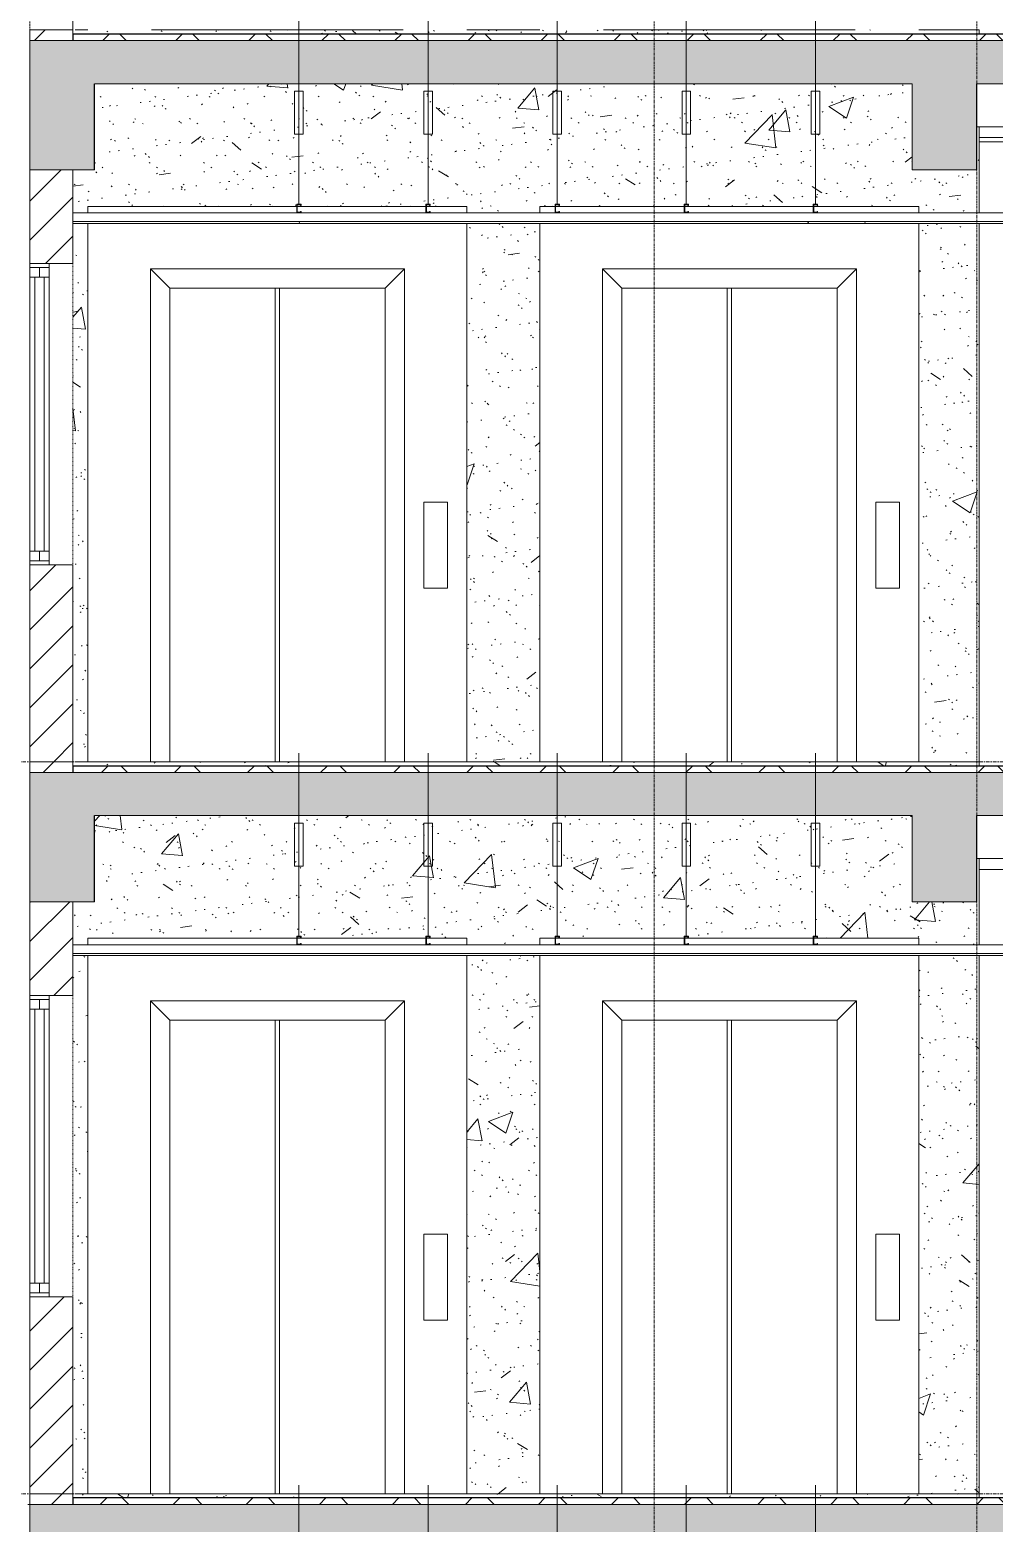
# Model space of a CAD drawing. Header units: millimetres. Extents: x 26124 to 258712, y -8723 to 35400.
# Drawn here: x 112052 to 116533, y 19063 to 26000 of the extents above; entities that cross this region are included whole.
import ezdxf

# ---------------------------------------------------------------- set-up
doc = ezdxf.new("R2010")
doc.units = ezdxf.units.MM
for name, pattern in [('1 NÉT CALL OUT', [6, 3, -3]), ('Centre', [31.75, 6.35, -4.7625, 15.875, -4.7625]), ('Grid Line', [22.225, 12.7, -3.175, 3.175, -3.175])]:
    doc.linetypes.add(name, pattern=pattern)
for name, color, linetype, lineweight in [('0-1', 7, 'Continuous', 5), ('A-CLNG', 13, 'Continuous', 9), ('A-CLNG-3', 13, 'Continuous', 18), ('A-CLNG-PATT-3', 13, 'Continuous', 9), ('A-DETL-GENF', 92, 'Continuous', 9), ('A-DETL-GENF-1', 7, 'Continuous', 9), ('A-DETL-MEDM', 33, 'Continuous', 18), ('A-DOOR', 31, 'Continuous', 9), ('A-FLOR-3', 192, 'Continuous', 25), ('A-FLOR-LEVL-2', 51, 'Centre', 9), ('A-FLOR-PATT-3', 8, 'Continuous', 9), ('A-GLAZ', 151, 'Continuous', 9), ('A-GLAZ-1', 7, '1 NÉT CALL OUT', 9), ('A-GLAZ-2', 55, '1 NÉT CALL OUT', 9), ('A-WALL', 113, 'Continuous', 9), ('A-WALL-1', 113, 'Continuous', 18), ('A-WALL-PATT-4', 111, 'Continuous', 9), ('I-WALL', 2, 'Continuous', 9), ('S-BEAM-2', 10, 'Continuous', 25), ('S-BEAM-3', 7, 'Continuous', 9), ('S-GRID-1', 1, 'Grid Line', 9)]:
    doc.layers.add(name, color=color, linetype=linetype, lineweight=lineweight)
pattern_1 = [(45, (80880.3, 14125), (-90.50967, 90.50967), [])]
pattern_2 = [(50, (80880.3, 14125), (1165.978, -102.01), [121.92, -1341.12]), (355, (80880.3, 14125), (-225.554, 1222.763), [97.536, -1072.896]), (100.451, (80977.5, 14116.5), (940.433, 1120.746), [103.616, -1139.776]), (46.184, (80880.3, 14450.1), (1734.906, -269.074), [182.88, -2011.68]), (96.636, (81024.9, 14427.7), (1519.38, 1583.54), [155.42, -1709.665]), (351.184, (80880.3, 14450.1), (1519.39, 1583.52), [146.3, -1609.34]), (21, (81042.9, 14368.8), (970.332, -654.498), [121.92, -1341.12]), (326, (81042.9, 14368.8), (395.533, 1178.804), [97.536, -1072.896]), (71.451, (81123.7, 14314.3), (1365.87, 524.296), [103.616, -1139.776]), (37.5, (80880.3, 14125), (19.767, 541.1527), [53.645, -1006.246, 53.645, -1035.507, -1076.96]), (37.5, (80880.3, 14125), (19.767, 541.1527), [-2149.043, 53.645, -1023.315]), (7.5, (80880.3, 14125), (427.646, 641.156), [53.645, -567.334, 53.645, -981.862, -410.464]), (7.5, (80880.3, 14125), (427.646, 641.156), [-1656.486, 53.645, -356.82]), (327.5, (80517.8, 14125), (867.782, -36.665), [53.645, -352.755, 53.645, -1214.323, -1682.496]), (327.5, (80517.8, 14125), (867.782, -36.665), [-1674.368, 53.645, -1628.85]), (317.5, (80355.2, 14125), (948.028, 162.731), [53.645, -474.675, 53.645, -788.416, -1194.816]), (317.5, (80355.2, 14125), (948.028, 162.731), [-1370.38, 53.645, -1141.17])]
pattern_3 = [(37.5, (80880.3, 14125), (-5.1206, 156.61216), [5.364, -118.181, 5.364, -132.812, -132.08]), (37.5, (80880.3, 14125), (-5.1206, 156.61216), [-261.722, 5.364, -126.716]), (7.5, (80880.3, 14125), (143.847, 229.3842), [5.364, -61.285, 5.364, -105.989, -42.672]), (7.5, (80880.3, 14125), (143.847, 229.3842), [-178.003, 5.364, -37.308]), (327.5, (80780.33, 14125), (253.1176, 0.4601), [5.364, -35.276, 5.364, -140.94, -191.008]), (327.5, (80780.33, 14125), (253.1176, 0.4601), [-186.944, 5.364, -185.644]), (317.5, (80780.33, 14125), (244.3381, 71.3376), [5.364, -14.956, 5.364, -90.546, -109.728]), (317.5, (80780.33, 14125), (244.3381, 71.3376), [-116.23, 5.364, -104.364])]
pattern_4 = [(45, (80880.3, 14125), (-169.7056, 169.7056), []), (135, (80880.3, 14125), (-169.7056, -169.7056), [])]
pattern_5 = [(0, (80880.3, 14125), (1300.48, 325.12), [53.645, -921.715, 53.645, -6123.635]), (0, (80880.3, 14125), (1300.48, 325.12), [-1029.005, -921.715, 53.645, -1897.075, -3251.2]), (0, (80880.3, 14125), (1300.48, 325.12), [-3901.44, 53.645, -921.715, 53.645, -2222.195]), (0, (80880.3, 14125), (1300.48, 325.12), [-4930.445, -596.595, 53.645, -1571.955]), (120, (81367.98, 14287.56), (-931.8022, 963.6887), [53.645, -921.715, -6177.28]), (120, (81367.98, 14287.56), (-931.8022, 963.6887), [-975.36, 53.645, -921.715, -5201.92]), (120, (81367.98, 14287.56), (-931.8022, 963.6887), [-1950.72, 53.645, -1897.075, -3251.2]), (120, (81367.98, 14287.56), (-931.8022, 963.6887), [-3901.44, 53.645, -921.715, -2275.84]), (120, (81367.98, 14287.56), (-931.8022, 963.6887), [-4876.8, 53.645, -596.595, -1625.6]), (120, (81367.98, 14287.56), (-931.8022, 963.6887), [-5527.04, 53.645, -1571.955]), (240, (81530.54, 14937.8), (-368.6778, -1288.8087), [53.645, -921.715, -6177.28]), (240, (81530.54, 14937.8), (-368.6778, -1288.8087), [-975.36, 53.645, -921.715, -5201.92]), (240, (81530.54, 14937.8), (-368.6778, -1288.8087), [-1950.72, 53.645, -1897.075, -3251.2]), (240, (81530.54, 14937.8), (-368.6778, -1288.8087), [-3901.44, 53.645, -921.715, -2275.84]), (240, (81530.54, 14937.8), (-368.6778, -1288.8087), [-4876.8, 53.645, -596.595, -1625.6]), (240, (81530.54, 14937.8), (-368.6778, -1288.8087), [-5527.04, 53.645, -1571.955])]

# ---------------------------------------------------------------- blocks, each defined once
blk = doc.blocks.new('NCV_TKTC_KET CAU_rvt-1-TKCS_MẶT CẮT 3')
at = {"layer": 'S-BEAM-2'}
for p, q in [((112352.6, 25350), (112352.6, 25750)), ((116452.6, 25350), (116452.6, 25750)), ((112352.6, 21950), (112352.6, 22350)), ((116452.6, 21950), (116452.6, 22350))]:
    blk.add_line(p, q, dxfattribs=at)
at = {"layer": 'S-BEAM-3'}
for p, q in [((116452.6, 25550), (118252.6, 25550)), ((116462.6, 25500), (118252.6, 25500)), ((116462.6, 25480), (118492.5, 25480)), ((116452.6, 22150), (118252.6, 22150)), ((116462.6, 22100), (118252.6, 22100))]:
    blk.add_line(p, q, dxfattribs=at)
blk = doc.blocks.new('1_FAMILY RVT - W01-WxH 1400x3200xmm-489780-TKCS_MẶT CẮT 3')
at = {"layer": 'A-GLAZ'}
for p, q in [((112052.635618, 11314.4), (112252.635618, 11314.4)), ((112052.635618, 11314.4), (112052.635618, 11250.9)), ((112141.535618, 11314.4), (112141.535618, 11250.9)), ((112141.535618, 11295.35), (112052.635618, 11295.35)), ((112052.635618, 11250.9), (112052.635618, 9977.9)), ((112141.535618, 11250.9), (112052.635618, 11250.9)), ((112074.860618, 11250.9), (112074.860618, 9977.9)), ((112097.085618, 11250.9), (112097.085618, 11295.35)), ((112119.310618, 11250.9), (112119.310618, 9977.9)), ((112141.535618, 9977.9), (112141.535618, 11250.9)), ((112141.535618, 9977.9), (112052.635618, 9977.9)), ((112052.635618, 9914.4), (112052.635618, 9977.9)), ((112052.635618, 9933.45), (112141.535618, 9933.45)), ((112097.085618, 9977.9), (112097.085618, 9933.45)), ((112141.535618, 9914.4), (112141.535618, 9977.9)), ((112252.635618, 9914.4), (112052.635618, 9914.4))]:
    blk.add_line(p, q, dxfattribs=at)
at = {"layer": 'A-GLAZ-2'}
for p, q in [((112052.635618, 9914.4), (112052.635618, 11314.4)), ((112252.635618, 11314.4), (112252.635618, 9914.4))]:
    blk.add_line(p, q, dxfattribs=at)
blk = doc.blocks.new('Thang may HIEN - Dài x Rộng - 2000x2000-V2-TKCS_MẶT CẮT 3')
at = {"layer": 'A-DOOR'}
for p, q in [((112322.6, 11580), (112322.6, 11550)), ((113292.5, 11580), (112322.6, 11580)), ((113892.5, 11580), (113295, 11580)), ((114082.6, 11580), (113895, 11580)), ((114082.6, 11550), (114082.6, 11580)), ((112322.6, 11500), (112322.6, 9000)), ((114082.6, 9000), (114082.6, 11500)), ((112702.6, 11200), (112612.6, 11290)), ((112612.6, 11290), (112612.6, 9000)), ((112612.6, 11290), (113792.6, 11290)), ((113792.6, 11290), (113702.6, 11200)), ((113792.6, 11290), (113792.6, 9000)), ((112702.6, 11200), (112702.6, 9000)), ((112702.6, 11200), (113702.6, 11200)), ((113192.6, 9000), (113192.6, 11200)), ((113212.6, 9000), (113212.6, 11200)), ((113702.6, 11200), (113702.6, 9000)), ((113992.6, 10205.9), (113882.6, 10205.9)), ((113882.6, 10205.9), (113882.6, 9805.9)), ((113992.6, 9805.9), (113992.6, 10205.9)), ((113882.6, 9805.9), (113992.6, 9805.9)), ((112612.6, 9000), (112322.6, 9000)), ((112617.6, 9000), (112612.6, 9000)), ((113792.6, 9000), (113787.6, 9000)), ((113792.6, 9000), (114082.6, 9000))]:
    blk.add_line(p, q, dxfattribs=at)
blk = doc.blocks.new('Thang may HIEN - Dài x Rộng - 2000x2000-V3-TKCS_MẶT CẮT 3')
at = {"layer": 'A-DOOR'}
for p, q in [((114422.6, 11580), (114422.6, 11550)), ((114492.5, 11580), (114422.6, 11580)), ((115092.5, 11580), (114495, 11580)), ((115692.5, 11580), (115095, 11580)), ((116182.6, 11580), (115695, 11580)), ((116182.6, 11550), (116182.6, 11580)), ((114422.6, 11500), (114422.6, 9000)), ((116182.6, 9000), (116182.6, 11500)), ((114802.6, 11200), (114712.6, 11290)), ((114712.6, 11290), (114712.6, 9000)), ((114712.6, 11290), (115892.6, 11290)), ((115892.6, 11290), (115802.6, 11200)), ((115892.6, 11290), (115892.6, 9000)), ((114802.6, 11200), (114802.6, 9000)), ((114802.6, 11200), (115802.6, 11200)), ((115292.6, 9000), (115292.6, 11200)), ((115312.6, 9000), (115312.6, 11200)), ((115802.6, 11200), (115802.6, 9000)), ((116092.6, 10205.9), (115982.6, 10205.9)), ((115982.6, 10205.9), (115982.6, 9805.9)), ((116092.6, 9805.9), (116092.6, 10205.9)), ((115982.6, 9805.9), (116092.6, 9805.9)), ((114712.6, 9000), (114422.6, 9000)), ((114717.6, 9000), (114712.6, 9000)), ((115892.6, 9000), (115887.6, 9000)), ((115892.6, 9000), (116182.6, 9000))]:
    blk.add_line(p, q, dxfattribs=at)
blk = doc.blocks.new('Repeating Detail - THANH TREO TRẦN 850-354056-TKCS_MẶT CẮT 3')
at = {"layer": 'A-DETL-GENF'}
for points in [[(113292.5, 28550), (113312.5, 28550), (113312.5, 28556), (113310, 28552.5), (113295, 28552.5), (113295, 28587.5), (113310, 28587.5), (113312.5, 28584), (113312.5, 28590), (113292.5, 28590)], [(113892.5, 28550), (113912.5, 28550), (113912.5, 28556), (113910, 28552.5), (113895, 28552.5), (113895, 28587.5), (113910, 28587.5), (113912.5, 28584), (113912.5, 28590), (113892.5, 28590)], [(114492.5, 28550), (114512.5, 28550), (114512.5, 28556), (114510, 28552.5), (114495, 28552.5), (114495, 28587.5), (114510, 28587.5), (114512.5, 28584), (114512.5, 28590), (114492.5, 28590)], [(115092.5, 28550), (115112.5, 28550), (115112.5, 28556), (115110, 28552.5), (115095, 28552.5), (115095, 28587.5), (115110, 28587.5), (115112.5, 28584), (115112.5, 28590), (115092.5, 28590)], [(115692.5, 28550), (115712.5, 28550), (115712.5, 28556), (115710, 28552.5), (115695, 28552.5), (115695, 28587.5), (115710, 28587.5), (115712.5, 28584), (115712.5, 28590), (115692.5, 28590)]]:
    blk.add_hatch(color=256, dxfattribs=at).paths.add_polyline_path(points)
for p, q in [((113302.5, 28590), (113302.5, 29440)), ((113902.5, 28590), (113902.5, 29440)), ((114502.5, 28590), (114502.5, 29440)), ((115102.5, 28590), (115102.5, 29440)), ((115702.5, 28590), (115702.5, 29440)), ((113282.5, 29115), (113322.5, 29115)), ((113282.5, 28915), (113282.5, 29115)), ((113322.5, 29115), (113322.5, 28915)), ((113882.5, 29115), (113922.5, 29115)), ((113882.5, 28915), (113882.5, 29115)), ((113922.5, 29115), (113922.5, 28915)), ((114482.5, 29115), (114522.5, 29115)), ((114482.5, 28915), (114482.5, 29115)), ((114522.5, 29115), (114522.5, 28915)), ((115082.5, 29115), (115122.5, 29115)), ((115082.5, 28915), (115082.5, 29115)), ((115122.5, 29115), (115122.5, 28915)), ((115682.5, 29115), (115722.5, 29115)), ((115682.5, 28915), (115682.5, 29115)), ((115722.5, 29115), (115722.5, 28915)), ((113322.5, 28915), (113282.5, 28915)), ((113922.5, 28915), (113882.5, 28915)), ((114522.5, 28915), (114482.5, 28915)), ((115122.5, 28915), (115082.5, 28915)), ((115722.5, 28915), (115682.5, 28915)), ((113312.5, 28590), (113292.5, 28590)), ((113292.5, 28590), (113292.5, 28550)), ((113312.5, 28590), (113292.5, 28590)), ((113292.5, 28590), (113292.5, 28550)), ((113295, 28587.5), (113310, 28587.5)), ((113295, 28552.5), (113295, 28587.5)), ((113295, 28552.5), (113295, 28587.5)), ((113295, 28587.5), (113310, 28587.5)), ((113310, 28587.5), (113310, 28584)), ((113310, 28587.5), (113310, 28584)), ((113310, 28584), (113312.5, 28584)), ((113310, 28584), (113312.5, 28584)), ((113312.5, 28584), (113312.5, 28590)), ((113312.5, 28584), (113312.5, 28590)), ((113912.5, 28590), (113892.5, 28590)), ((113892.5, 28590), (113892.5, 28550)), ((113912.5, 28590), (113892.5, 28590)), ((113892.5, 28590), (113892.5, 28550)), ((113895, 28587.5), (113910, 28587.5)), ((113895, 28552.5), (113895, 28587.5)), ((113895, 28552.5), (113895, 28587.5)), ((113895, 28587.5), (113910, 28587.5)), ((113910, 28587.5), (113910, 28584)), ((113910, 28587.5), (113910, 28584)), ((113910, 28584), (113912.5, 28584)), ((113910, 28584), (113912.5, 28584)), ((113912.5, 28584), (113912.5, 28590)), ((113912.5, 28584), (113912.5, 28590)), ((114512.5, 28590), (114492.5, 28590)), ((114492.5, 28590), (114492.5, 28550)), ((114512.5, 28590), (114492.5, 28590)), ((114492.5, 28590), (114492.5, 28550)), ((114495, 28587.5), (114510, 28587.5)), ((114495, 28552.5), (114495, 28587.5)), ((114495, 28552.5), (114495, 28587.5)), ((114495, 28587.5), (114510, 28587.5)), ((114510, 28587.5), (114510, 28584)), ((114510, 28587.5), (114510, 28584)), ((114510, 28584), (114512.5, 28584)), ((114510, 28584), (114512.5, 28584)), ((114512.5, 28584), (114512.5, 28590)), ((114512.5, 28584), (114512.5, 28590)), ((115112.5, 28590), (115092.5, 28590)), ((115092.5, 28590), (115092.5, 28550)), ((115112.5, 28590), (115092.5, 28590)), ((115092.5, 28590), (115092.5, 28550)), ((115095, 28587.5), (115110, 28587.5)), ((115095, 28552.5), (115095, 28587.5)), ((115095, 28552.5), (115095, 28587.5)), ((115095, 28587.5), (115110, 28587.5)), ((115110, 28587.5), (115110, 28584)), ((115110, 28587.5), (115110, 28584)), ((115110, 28584), (115112.5, 28584)), ((115110, 28584), (115112.5, 28584)), ((115112.5, 28584), (115112.5, 28590)), ((115112.5, 28584), (115112.5, 28590)), ((115712.5, 28590), (115692.5, 28590)), ((115692.5, 28590), (115692.5, 28550)), ((115712.5, 28590), (115692.5, 28590)), ((115692.5, 28590), (115692.5, 28550)), ((115695, 28587.5), (115710, 28587.5)), ((115695, 28552.5), (115695, 28587.5)), ((115695, 28552.5), (115695, 28587.5)), ((115695, 28587.5), (115710, 28587.5)), ((115710, 28587.5), (115710, 28584)), ((115710, 28587.5), (115710, 28584)), ((115710, 28584), (115712.5, 28584)), ((115710, 28584), (115712.5, 28584)), ((115712.5, 28584), (115712.5, 28590)), ((115712.5, 28584), (115712.5, 28590)), ((113292.5, 28550), (113312.5, 28550)), ((113292.5, 28550), (113312.5, 28550)), ((113310, 28552.5), (113295, 28552.5)), ((113310, 28552.5), (113295, 28552.5)), ((113312.5, 28556), (113310, 28556)), ((113310, 28556), (113310, 28552.5)), ((113312.5, 28556), (113310, 28556)), ((113310, 28556), (113310, 28552.5)), ((113312.5, 28550), (113312.5, 28556)), ((113312.5, 28550), (113312.5, 28556)), ((113892.5, 28550), (113912.5, 28550)), ((113892.5, 28550), (113912.5, 28550)), ((113910, 28552.5), (113895, 28552.5)), ((113910, 28552.5), (113895, 28552.5)), ((113912.5, 28556), (113910, 28556)), ((113910, 28556), (113910, 28552.5)), ((113912.5, 28556), (113910, 28556)), ((113910, 28556), (113910, 28552.5)), ((113912.5, 28550), (113912.5, 28556)), ((113912.5, 28550), (113912.5, 28556)), ((114492.5, 28550), (114512.5, 28550)), ((114492.5, 28550), (114512.5, 28550)), ((114510, 28552.5), (114495, 28552.5)), ((114510, 28552.5), (114495, 28552.5)), ((114512.5, 28556), (114510, 28556)), ((114510, 28556), (114510, 28552.5)), ((114512.5, 28556), (114510, 28556)), ((114510, 28556), (114510, 28552.5)), ((114512.5, 28550), (114512.5, 28556)), ((114512.5, 28550), (114512.5, 28556)), ((115092.5, 28550), (115112.5, 28550)), ((115092.5, 28550), (115112.5, 28550)), ((115110, 28552.5), (115095, 28552.5)), ((115110, 28552.5), (115095, 28552.5)), ((115112.5, 28556), (115110, 28556)), ((115110, 28556), (115110, 28552.5)), ((115112.5, 28556), (115110, 28556)), ((115110, 28556), (115110, 28552.5)), ((115112.5, 28550), (115112.5, 28556)), ((115112.5, 28550), (115112.5, 28556)), ((115692.5, 28550), (115712.5, 28550)), ((115692.5, 28550), (115712.5, 28550)), ((115710, 28552.5), (115695, 28552.5)), ((115710, 28552.5), (115695, 28552.5)), ((115712.5, 28556), (115710, 28556)), ((115710, 28556), (115710, 28552.5)), ((115712.5, 28556), (115710, 28556)), ((115710, 28556), (115710, 28552.5)), ((115712.5, 28550), (115712.5, 28556)), ((115712.5, 28550), (115712.5, 28556))]:
    blk.add_line(p, q, dxfattribs=at)

msp = doc.modelspace()

# ---------------------------------------------------------------- hatches: boundary and pattern name
at = {"layer": 'A-CLNG-PATT-3'}
h = msp.add_hatch(dxfattribs=at)
h.set_pattern_fill('FP_4', color=256, style=0, pattern_type=2)
h.set_pattern_definition(pattern_5)
h.paths.add_polyline_path([(118625.9, 25100), (118852.5, 25100), (118852.5, 25110), (112252.6, 25110), (112252.6, 25100), (118219.8, 25100)])
h = msp.add_hatch(dxfattribs=at)
h.set_pattern_fill('FP_4', color=256, style=0, pattern_type=2)
h.set_pattern_definition(pattern_5)
h.paths.add_polyline_path([(118625.9, 21700), (118852.5, 21700), (118852.5, 21710), (112252.6, 21710), (112252.6, 21700), (117813.7, 21700)])
at = {"layer": 'A-DETL-GENF-1'}
h = msp.add_hatch(color=256, dxfattribs=at)
h.paths.add_polyline_path([(116152.5, 1550), (116452.5, 1550), (116452.5, 1950), (118252.6, 1950), (118252.6, 1700), (118452.6, 1700), (118452.6, 1950), (122652.5, 1950), (122652.5, 1550), (122953, 1550), (122953, 1950), (126952.5, 1950), (126952.5, 1550), (127252.5, 1550), (127252.5, 2150), (112052.6, 2150), (112052.6, 1550), (112352.5, 1550), (112352.5, 1950), (116152.5, 1950), (116152.5, 1809.6)])
h.paths.add_polyline_path([(33652.6, 1550), (33952.6, 1550), (33952.6, 2000), (37952.1, 2000), (37952.1, 1550), (38252.6, 1550), (38252.6, 1950), (42452.6, 1950), (42452.6, 1700), (42652.6, 1700), (42652.6, 1950), (44452.6, 1950), (44452.6, 1550), (44752.6, 1550), (44752.6, 1950), (48552.6, 1950), (48552.6, 1550), (48852.6, 1550), (48852.6, 2150), (33652.6, 2150), (33652.6, 1809.6)])
h.paths.add_polyline_path([(126952.5, 4950), (127252.5, 4950), (127252.5, 5550), (112052.6, 5550), (112052.6, 4950), (112352.5, 4950), (112352.5, 5350), (116152.5, 5350), (116152.5, 4950), (116452.5, 4950), (116452.5, 5350), (118252.6, 5350), (118252.6, 5100), (118452.6, 5100), (118452.6, 5350), (122652.5, 5350), (122652.5, 4950), (122953, 4950), (122953, 5350), (126952.5, 5350)])
h.paths.add_polyline_path([(44752.6, 4950), (44752.6, 5350), (48552.6, 5350), (48552.6, 4950), (48852.6, 4950), (48852.6, 5550), (33652.6, 5550), (33652.6, 4950), (33952.6, 4950), (33952.6, 5380), (37952.1, 5380), (37952.1, 4950), (38252.6, 4950), (38252.6, 5350), (42452.6, 5350), (42452.6, 5100), (42652.6, 5100), (42652.6, 5350), (44452.6, 5350), (44452.6, 4950), (44717.3, 4950)])
h.paths.add_polyline_path([(126952.5, 8350), (127252.5, 8350), (127252.5, 8950), (112052.6, 8950), (112052.6, 8350), (112352.5, 8350), (112352.5, 8750), (116152.5, 8750), (116152.5, 8350), (116452.5, 8350), (116452.5, 8750), (118252.6, 8750), (118252.6, 8500), (118452.6, 8500), (118452.6, 8750), (122652.5, 8750), (122652.5, 8350), (122953, 8350), (122953, 8750), (126952.5, 8750)])
h.paths.add_polyline_path([(33952.6, 8350), (33952.6, 8780), (37952.1, 8780), (37952.1, 8350), (38252.6, 8350), (38252.6, 8750), (42452.6, 8750), (42452.6, 8500), (42652.6, 8500), (42652.6, 8750), (44452.6, 8750), (44452.6, 8350), (44752.6, 8350), (44752.6, 8750), (48552.6, 8750), (48552.6, 8350), (48852.6, 8350), (48852.6, 8950), (33652.6, 8950), (33652.6, 8350)])
h.paths.add_polyline_path([(33952.6, 11750), (33952.6, 12200), (37952.1, 12200), (37952.1, 11750), (38252.6, 11750), (38252.6, 12150), (42452.6, 12150), (42452.6, 11900), (42652.6, 11900), (42652.6, 12150), (44452.6, 12150), (44452.6, 11750), (44752.6, 11750), (44752.6, 12150), (48552.6, 12150), (48552.6, 11750), (48852.6, 11750), (48852.6, 12350), (33652.6, 12350), (33652.6, 11750)])
h.paths.add_polyline_path([(116189.3, 11750), (116452.5, 11750), (116452.5, 12150), (118252.6, 12150), (118252.6, 11900), (118452.6, 11900), (118452.6, 12150), (122652.5, 12150), (122652.5, 11750), (122953, 11750), (122953, 12150), (126952.5, 12150), (126952.5, 11750), (127252.5, 11750), (127252.5, 12350), (112052.6, 12350), (112052.6, 11750), (112352.5, 11750), (112352.5, 12150), (116152.5, 12150), (116152.5, 11750)])
h.paths.add_polyline_path([(126952.5, 15150), (127252.5, 15150), (127252.5, 15750), (112052.6, 15750), (112052.6, 15150), (112352.5, 15150), (112352.5, 15550), (116152.5, 15550), (116152.5, 15150), (116452.5, 15150), (116452.5, 15550), (118252.6, 15550), (118252.6, 15300), (118452.6, 15300), (118452.6, 15550), (122652.5, 15550), (122652.5, 15150), (122953, 15150), (122953, 15550), (126952.5, 15550)])
h.paths.add_polyline_path([(33952.6, 15150), (33952.6, 15600), (37952.1, 15600), (37952.1, 15150), (38252.6, 15150), (38252.6, 15550), (42452.6, 15550), (42452.6, 15300), (42652.6, 15300), (42652.6, 15550), (44452.6, 15550), (44452.6, 15150), (44752.6, 15150), (44752.6, 15550), (48552.6, 15550), (48552.6, 15150), (48852.6, 15150), (48852.6, 15750), (33652.6, 15750), (33652.6, 15150)])
h.paths.add_polyline_path([(126952.5, 18550), (127252.5, 18550), (127252.5, 19150), (112052.6, 19150), (112052.6, 18550), (112352.5, 18550), (112352.5, 18950), (116152.5, 18950), (116152.5, 18550), (116452.5, 18550), (116452.5, 18950), (118252.6, 18950), (118252.6, 18700), (118452.6, 18700), (118452.6, 18950), (122652.5, 18950), (122652.5, 18550), (122953, 18550), (122953, 18950), (126952.5, 18950), (126952.5, 18552.9)])
h.paths.add_polyline_path([(33952.6, 18550), (33952.6, 19000), (37952.1, 19000), (37952.1, 18550), (38252.6, 18550), (38252.6, 18950), (42452.6, 18950), (42452.6, 18700), (42652.6, 18700), (42652.6, 18950), (44452.6, 18950), (44452.6, 18550), (44752.6, 18550), (44752.6, 18950), (48552.6, 18950), (48552.6, 18550), (48852.6, 18550), (48852.6, 19150), (33652.6, 19150), (33652.6, 18550)])
h.paths.add_polyline_path([(126952.5, 21950), (127252.5, 21950), (127252.5, 22550), (112052.6, 22550), (112052.6, 21950), (112352.5, 21950), (112352.5, 22350), (116152.5, 22350), (116152.5, 21950), (116452.5, 21950), (116452.5, 22350), (118252.6, 22350), (118252.6, 22100), (118452.6, 22100), (118452.6, 22350), (122652.5, 22350), (122652.5, 21950), (122953, 21950), (122953, 22350), (126952.5, 22350), (126952.5, 22140.7)])
h.paths.add_polyline_path([(33652.6, 21950), (33952.6, 21950), (33952.6, 22400), (37952.1, 22400), (37952.1, 21950), (38252.6, 21950), (38252.6, 22350), (42452.6, 22350), (42452.6, 22100), (42652.6, 22100), (42652.6, 22350), (44452.6, 22350), (44452.6, 21950), (44752.6, 21950), (44752.6, 22350), (48552.6, 22350), (48552.6, 21950), (48852.6, 21950), (48852.6, 22550), (33652.6, 22550), (33652.6, 22140.7)])
h.paths.add_polyline_path([(127252.5, 25350), (127252.5, 25950), (112052.6, 25950), (112052.6, 25350), (112352.5, 25350), (112352.5, 25750), (116152.5, 25750), (116152.5, 25350), (116452.5, 25350), (116452.5, 25750), (118252.6, 25750), (118252.6, 25500), (118452.6, 25500), (118452.6, 25750), (122652.5, 25750), (122652.5, 25350), (122953, 25350), (122953, 25750), (126952.5, 25750), (126952.5, 25350)])
h.paths.add_polyline_path([(33952.6, 25350), (33952.6, 25800), (37952.1, 25800), (37952.1, 25350), (38252.6, 25350), (38252.6, 25750), (42452.6, 25750), (42452.6, 25500), (42652.6, 25500), (42652.6, 25750), (44452.6, 25750), (44452.6, 25350), (44752.6, 25350), (44752.6, 25750), (48552.6, 25750), (48552.6, 25350), (48852.6, 25350), (48852.6, 25950), (33652.6, 25950), (33652.6, 25350)])
h.paths.add_polyline_path([(126952.6, 28750), (127252.6, 28750), (127252.6, 29650), (127052.6, 29650), (127052.6, 29350), (116452.6, 29350), (116452.6, 29550), (112052.6, 29550), (112052.6, 28950), (112352.7, 28950), (112352.7, 29350), (116152.6, 29350), (116152.6, 28950), (116452.6, 28950), (116452.6, 29150), (118252.6, 29150), (118252.6, 28900), (118452.6, 28900), (118452.6, 29150), (122652.6, 29150), (122652.6, 28750), (122952.6, 28750), (122952.6, 29150), (126952.6, 29150)])
h.paths.add_polyline_path([(33952.6, 28750), (33952.6, 29150), (37952.1, 29150), (37952.1, 28750), (38252.6, 28750), (38252.6, 29150), (42452.6, 29150), (42452.6, 28900), (42652.6, 28900), (42652.6, 29150), (44452.6, 29150), (44452.6, 28950), (44752.6, 28950), (44752.6, 29350), (48552.6, 29350), (48552.6, 28950), (48852.6, 28950), (48852.6, 29550), (44452.6, 29550), (44452.6, 29350), (33852.6, 29350), (33852.6, 29650), (33652.6, 29650), (33652.6, 28750)])
h.paths.add_polyline_path([(127252.6, 32700), (127252.6, 33200), (126454.5, 33200), (126454.5, 33000), (127054.5, 33000), (127054.5, 32700)])
h.paths.add_polyline_path([(33652.6, 32700), (33850.6, 32700), (33850.6, 33000), (34450.6, 33000), (34450.6, 33200), (33652.6, 33200)])
h.paths.add_polyline_path([(112252.5, 32800), (112252.5, 33000), (114152.7, 33000), (114152.7, 32800), (114352.5, 32800), (114352.5, 33000), (116252.6, 33000), (116252.6, 32800), (116452.6, 32800), (116452.6, 33200), (112052.4, 33200), (112052.4, 32800)])
h.paths.add_polyline_path([(46752.4, 32800), (46752.4, 33000), (48652.6, 33000), (48652.6, 32800), (48852.7, 32800), (48852.7, 33200), (44452.6, 33200), (44452.6, 32800), (44652.6, 32800), (44652.6, 33000), (46552.6, 33000), (46552.6, 32800)])
at = {"layer": 'A-FLOR-PATT-3'}
h = msp.add_hatch(dxfattribs=at)
h.set_pattern_fill('FP_8', color=256, style=0, pattern_type=2)
h.set_pattern_definition(pattern_4)
h.paths.add_polyline_path([(118625.9, 25950), (118852.5, 25950), (118852.5, 25980), (112252.6, 25980), (112252.6, 25950), (118452.6, 25950)])
h.paths.add_polyline_path([(42052.6, 25950), (48652.6, 25950), (48652.6, 25980), (42052.6, 25980)])
h = msp.add_hatch(dxfattribs=at)
h.set_pattern_fill('FP_8', color=256, style=0, pattern_type=2)
h.set_pattern_definition(pattern_4)
h.paths.add_polyline_path([(118625.9, 22550), (118852.5, 22550), (118852.5, 22580), (112252.6, 22580), (112252.6, 22550), (118452.6, 22550)])
h.paths.add_polyline_path([(42052.6, 22550), (48652.6, 22550), (48652.6, 22580), (42052.6, 22580)])
h = msp.add_hatch(dxfattribs=at)
h.set_pattern_fill('FP_8', color=256, style=0, pattern_type=2)
h.set_pattern_definition(pattern_4)
h.paths.add_polyline_path([(116189.3, 19150), (118852.5, 19150.9), (118852.5, 19180), (112252.6, 19180), (112252.6, 19150), (116152.5, 19150)])
h.paths.add_polyline_path([(44692.6, 19150), (48652.6, 19150), (48652.6, 19180), (42052.6, 19180), (42052.6, 19150), (44452.6, 19150)])
at = {"layer": 'A-WALL-PATT-4'}
h = msp.add_hatch(dxfattribs=at)
h.set_pattern_fill('FP_1', color=256, style=0, pattern_type=2)
h.set_pattern_definition(pattern_1)
h.paths.add_polyline_path([(112252.6, 22600), (112252.6, 23514.4), (112052.6, 23514.4), (112052.6, 22600), (112128.4, 22600)])
h.paths.add_polyline_path([(112252.6, 24914.4), (112252.6, 25350), (112052.6, 25350), (112052.6, 24914.4)])
h.paths.add_polyline_path([(112252.6, 25950), (112252.6, 26000), (112052.6, 26000), (112052.6, 25950), (112128.4, 25950)])
h = msp.add_hatch(dxfattribs=at)
h.set_pattern_fill('FP_6', color=256, style=0, pattern_type=2)
h.set_pattern_definition(pattern_2)
h.paths.add_polyline_path([(116189.3, 22600), (116462.6, 22600), (116462.6, 25100), (116182.6, 25100), (116182.6, 22600)])
h.paths.add_polyline_path([(112252.6, 22600), (112322.6, 22600), (112322.6, 25100), (112252.6, 25100), (112252.6, 22600.9)])
h.paths.add_polyline_path([(114082.6, 22600), (114422.6, 22600), (114422.6, 25100), (114082.6, 25100), (114082.6, 23315.6)])
h.paths.add_polyline_path([(116189.3, 25150), (116462.6, 25150), (116462.6, 25550), (116452.6, 25550), (116452.5, 25350), (116152.5, 25350), (116152.5, 25750), (112352.6, 25750), (112352.5, 25350), (112252.6, 25350), (112252.6, 25150), (112322.6, 25150), (112322.6, 25180), (113292.5, 25180), (113292.5, 25190), (113312.5, 25190), (113312.5, 25184), (113310, 25187.5), (113295, 25187.5), (113295, 25180), (113892.5, 25180), (113892.5, 25190), (113912.5, 25190), (113912.5, 25184), (113910, 25187.5), (113895, 25187.5), (113895, 25180), (114082.6, 25179.5), (114082.6, 25150), (114422.6, 25150), (114422.6, 25180), (114492.5, 25180), (114492.5, 25190), (114512.5, 25190), (114512.5, 25184), (114510, 25187.5), (114495, 25187.5), (114495, 25180), (115092.5, 25180), (115092.5, 25190), (115112.5, 25190), (115112.5, 25184), (115110, 25187.5), (115095, 25187.5), (115095, 25180), (115692.5, 25180), (115692.5, 25190), (115712.5, 25190), (115712.5, 25184), (115710, 25187.5), (115695, 25187.5), (115695, 25180), (116182.6, 25180), (116182.6, 25150)])
h.paths.add_polyline_path([(112322.6, 25980), (116462.6, 25980), (116462.6, 26000), (112252.6, 25999.6), (112252.6, 25980), (112306.9, 25980)])
h = msp.add_hatch(dxfattribs=at)
h.set_pattern_fill('FP_7', color=256, style=0, pattern_type=2)
h.set_pattern_definition(pattern_3)
h.paths.add_polyline_path([(116189.3, 22600), (116462.6, 22600), (116462.6, 25100), (116182.6, 25100), (116182.6, 22600)])
h.paths.add_polyline_path([(112252.6, 22600), (112322.6, 22600), (112322.6, 25100), (112252.6, 25100), (112252.6, 22600.9)])
h.paths.add_polyline_path([(114082.6, 22600), (114422.6, 22600), (114422.6, 25100), (114082.6, 25100), (114082.6, 23315.6)])
h.paths.add_polyline_path([(116189.3, 25150), (116462.6, 25150), (116462.6, 25550), (116452.6, 25550), (116452.5, 25350), (116152.5, 25350), (116152.5, 25750), (112352.6, 25750), (112352.5, 25350), (112252.6, 25350), (112252.6, 25150), (112322.6, 25150), (112322.6, 25180), (113292.5, 25180), (113292.5, 25190), (113312.5, 25190), (113312.5, 25184), (113310, 25187.5), (113295, 25187.5), (113295, 25180), (113892.5, 25180), (113892.5, 25190), (113912.5, 25190), (113912.5, 25184), (113910, 25187.5), (113895, 25187.5), (113895, 25180), (114082.6, 25179.5), (114082.6, 25150), (114422.6, 25150), (114422.6, 25180), (114492.5, 25180), (114492.5, 25190), (114512.5, 25190), (114512.5, 25184), (114510, 25187.5), (114495, 25187.5), (114495, 25180), (115092.5, 25180), (115092.5, 25190), (115112.5, 25190), (115112.5, 25184), (115110, 25187.5), (115095, 25187.5), (115095, 25180), (115692.5, 25180), (115692.5, 25190), (115712.5, 25190), (115712.5, 25184), (115710, 25187.5), (115695, 25187.5), (115695, 25180), (116182.6, 25180), (116182.6, 25150)])
h.paths.add_polyline_path([(112322.6, 25980), (116462.6, 25980), (116462.6, 26000), (112252.6, 25999.6), (112252.6, 25980), (112306.9, 25980)])
h = msp.add_hatch(dxfattribs=at)
h.set_pattern_fill('FP_1', color=256, style=0, pattern_type=2)
h.set_pattern_definition(pattern_1)
h.paths.add_polyline_path([(112128.4, 19200), (112252.6, 19200), (112252.6, 20114.4), (112052.6, 20114.4), (112052.6, 19200)])
h.paths.add_polyline_path([(112052.6, 21514.4), (112252.6, 21514.4), (112252.6, 21950), (112052.6, 21950)])
h.paths.add_polyline_path([(112252.6, 22550), (112252.6, 22600), (112052.6, 22600), (112052.6, 22550), (112128.4, 22550)])
h = msp.add_hatch(dxfattribs=at)
h.set_pattern_fill('FP_6', color=256, style=0, pattern_type=2)
h.set_pattern_definition(pattern_2)
h.paths.add_polyline_path([(112252.6, 19200), (112322.6, 19200), (112322.6, 21700), (112252.6, 21700), (112252.6, 19200.9)])
h.paths.add_polyline_path([(114082.6, 19200), (114422.6, 19200), (114422.6, 21700), (114082.6, 21700), (114082.6, 19748.8)])
h.paths.add_polyline_path([(116182.6, 19200), (116462.6, 19200), (116462.6, 21700), (116182.6, 21700), (116182.6, 19748.8)])
h.paths.add_polyline_path([(114422.6, 21750), (114422.6, 21780), (114492.5, 21780), (114492.5, 21790), (114512.5, 21790), (114512.5, 21784), (114510, 21787.5), (114495, 21787.5), (114495, 21780), (115092.5, 21780), (115092.5, 21790), (115112.5, 21790), (115112.5, 21784), (115110, 21787.5), (115095, 21787.5), (115095, 21780), (115692.5, 21780), (115692.5, 21790), (115712.5, 21790), (115712.5, 21784), (115710, 21787.5), (115695, 21787.5), (115695, 21780), (116182.6, 21780), (116182.6, 21750), (116462.6, 21750), (116462.6, 22150), (116452.6, 22150), (116452.5, 21950), (116152.5, 21950), (116152.5, 22350), (112352.6, 22350), (112352.5, 21950), (112252.6, 21950), (112252.6, 21750), (112322.6, 21750), (112322.6, 21780), (113292.5, 21780), (113292.5, 21790), (113312.5, 21790), (113312.5, 21784), (113310, 21787.5), (113295, 21787.5), (113295, 21780), (113892.5, 21780), (113892.5, 21790), (113912.5, 21790), (113912.5, 21784), (113910, 21787.5), (113895, 21787.5), (113895, 21780), (114082.6, 21779.5), (114082.6, 21750), (114148, 21750)])
h.paths.add_polyline_path([(112612.6, 22580), (116462.6, 22580), (116462.6, 22600), (112252.6, 22599.6), (112252.6, 22580), (112534.5, 22580)])
h = msp.add_hatch(dxfattribs=at)
h.set_pattern_fill('FP_7', color=256, style=0, pattern_type=2)
h.set_pattern_definition(pattern_3)
h.paths.add_polyline_path([(112252.6, 19200), (112322.6, 19200), (112322.6, 21700), (112252.6, 21700), (112252.6, 19200.9)])
h.paths.add_polyline_path([(114082.6, 19200), (114422.6, 19200), (114422.6, 21700), (114082.6, 21700), (114082.6, 19748.8)])
h.paths.add_polyline_path([(116182.6, 19200), (116462.6, 19200), (116462.6, 21700), (116182.6, 21700), (116182.6, 19748.8)])
h.paths.add_polyline_path([(114422.6, 21750), (114422.6, 21780), (114492.5, 21780), (114492.5, 21790), (114512.5, 21790), (114512.5, 21784), (114510, 21787.5), (114495, 21787.5), (114495, 21780), (115092.5, 21780), (115092.5, 21790), (115112.5, 21790), (115112.5, 21784), (115110, 21787.5), (115095, 21787.5), (115095, 21780), (115692.5, 21780), (115692.5, 21790), (115712.5, 21790), (115712.5, 21784), (115710, 21787.5), (115695, 21787.5), (115695, 21780), (116182.6, 21780), (116182.6, 21750), (116462.6, 21750), (116462.6, 22150), (116452.6, 22150), (116452.5, 21950), (116152.5, 21950), (116152.5, 22350), (112352.6, 22350), (112352.5, 21950), (112252.6, 21950), (112252.6, 21750), (112322.6, 21750), (112322.6, 21780), (113292.5, 21780), (113292.5, 21790), (113312.5, 21790), (113312.5, 21784), (113310, 21787.5), (113295, 21787.5), (113295, 21780), (113892.5, 21780), (113892.5, 21790), (113912.5, 21790), (113912.5, 21784), (113910, 21787.5), (113895, 21787.5), (113895, 21780), (114082.6, 21779.5), (114082.6, 21750), (114148, 21750)])
h.paths.add_polyline_path([(112612.6, 22580), (116462.6, 22580), (116462.6, 22600), (112252.6, 22599.6), (112252.6, 22580), (112534.5, 22580)])
h = msp.add_hatch(dxfattribs=at)
h.set_pattern_fill('FP_1', color=256, style=0, pattern_type=2)
h.set_pattern_definition(pattern_1)
h.paths.add_polyline_path([(112128.4, 15800), (112252.6, 15800), (112252.6, 16714.4), (112052.6, 16714.4), (112052.6, 15800)])
h.paths.add_polyline_path([(112052.6, 18114.4), (112252.6, 18114.4), (112252.6, 18550), (112052.6, 18550)])
h.paths.add_polyline_path([(112252.6, 19150), (112252.6, 19200), (112052.6, 19200), (112052.6, 19150), (112128.4, 19150)])
h = msp.add_hatch(dxfattribs=at)
h.set_pattern_fill('FP_6', color=256, style=0, pattern_type=2)
h.set_pattern_definition(pattern_2)
h.paths.add_polyline_path([(112252.6, 15800), (112322.6, 15800), (112322.6, 18300), (112252.6, 18300), (112252.6, 15800.9)])
h.paths.add_polyline_path([(114422.6, 15800), (114422.6, 18300), (114082.6, 18300), (114082.6, 15800)])
h.paths.add_polyline_path([(116189.3, 15800), (116462.6, 15800), (116462.6, 18300), (116182.6, 18300), (116182.6, 15800)])
h.paths.add_polyline_path([(116452.6, 18350), (116462.6, 18350), (116462.6, 18750), (116452.6, 18750), (116452.5, 18550), (116152.5, 18550), (116152.5, 18950), (112352.6, 18950), (112352.5, 18550), (112252.6, 18550), (112252.6, 18350), (112322.6, 18350), (112322.6, 18380), (113292.5, 18380), (113292.5, 18390), (113312.5, 18390), (113312.5, 18384), (113310, 18387.5), (113295, 18387.5), (113295, 18380), (113892.5, 18380), (113892.5, 18390), (113912.5, 18390), (113912.5, 18384), (113910, 18387.5), (113895, 18387.5), (113895, 18380), (114082.6, 18379.5), (114082.6, 18350), (114422.6, 18350), (114422.6, 18380), (114492.5, 18380), (114492.5, 18390), (114512.5, 18390), (114512.5, 18384), (114510, 18387.5), (114495, 18387.5), (114495, 18380), (115092.5, 18380), (115092.5, 18390), (115112.5, 18390), (115112.5, 18384), (115110, 18387.5), (115095, 18387.5), (115095, 18380), (115692.5, 18380), (115692.5, 18390), (115712.5, 18390), (115712.5, 18384), (115710, 18387.5), (115695, 18387.5), (115695, 18380), (116182.6, 18380), (116182.6, 18350), (116452.5, 18350)])
h.paths.add_polyline_path([(112252.6, 19180), (116462.6, 19180), (116462.6, 19200), (112252.6, 19199.6)])
h = msp.add_hatch(dxfattribs=at)
h.set_pattern_fill('FP_7', color=256, style=0, pattern_type=2)
h.set_pattern_definition(pattern_3)
h.paths.add_polyline_path([(112252.6, 15800), (112322.6, 15800), (112322.6, 18300), (112252.6, 18300), (112252.6, 15800.9)])
h.paths.add_polyline_path([(114422.6, 15800), (114422.6, 18300), (114082.6, 18300), (114082.6, 15800)])
h.paths.add_polyline_path([(116189.3, 15800), (116462.6, 15800), (116462.6, 18300), (116182.6, 18300), (116182.6, 15800)])
h.paths.add_polyline_path([(116452.6, 18350), (116462.6, 18350), (116462.6, 18750), (116452.6, 18750), (116452.5, 18550), (116152.5, 18550), (116152.5, 18950), (112352.6, 18950), (112352.5, 18550), (112252.6, 18550), (112252.6, 18350), (112322.6, 18350), (112322.6, 18380), (113292.5, 18380), (113292.5, 18390), (113312.5, 18390), (113312.5, 18384), (113310, 18387.5), (113295, 18387.5), (113295, 18380), (113892.5, 18380), (113892.5, 18390), (113912.5, 18390), (113912.5, 18384), (113910, 18387.5), (113895, 18387.5), (113895, 18380), (114082.6, 18379.5), (114082.6, 18350), (114422.6, 18350), (114422.6, 18380), (114492.5, 18380), (114492.5, 18390), (114512.5, 18390), (114512.5, 18384), (114510, 18387.5), (114495, 18387.5), (114495, 18380), (115092.5, 18380), (115092.5, 18390), (115112.5, 18390), (115112.5, 18384), (115110, 18387.5), (115095, 18387.5), (115095, 18380), (115692.5, 18380), (115692.5, 18390), (115712.5, 18390), (115712.5, 18384), (115710, 18387.5), (115695, 18387.5), (115695, 18380), (116182.6, 18380), (116182.6, 18350), (116452.5, 18350)])
h.paths.add_polyline_path([(112252.6, 19180), (116462.6, 19180), (116462.6, 19200), (112252.6, 19199.6)])

# ---------------------------------------------------------------- linework, layer by layer
at = {"layer": 'A-CLNG'}
for p, q in [((118852.5, 25110), (112252.6, 25110)), ((118852.5, 21710), (112252.6, 21710))]:
    msp.add_line(p, q, dxfattribs=at)
at = {"layer": 'A-CLNG-3'}
for p, q in [((113292.5, 25150), (112252.6, 25150)), ((112252.6, 25150), (112252.6, 25100)), ((113892.5, 25150), (113312.5, 25150)), ((114492.5, 25150), (113912.5, 25150)), ((115092.5, 25150), (114512.5, 25150)), ((115692.5, 25150), (115112.5, 25150)), ((116732.6, 25150), (115712.5, 25150)), ((112252.6, 25100), (118852.5, 25100)), ((113292.5, 21750), (112252.6, 21750)), ((112252.6, 21750), (112252.6, 21700)), ((113892.5, 21750), (113312.5, 21750)), ((114492.5, 21750), (113912.5, 21750)), ((115092.5, 21750), (114512.5, 21750)), ((115692.5, 21750), (115112.5, 21750)), ((116732.6, 21750), (115712.5, 21750)), ((112252.6, 21700), (118852.5, 21700))]:
    msp.add_line(p, q, dxfattribs=at)
at = {"layer": 'A-DETL-MEDM'}
for p, q in [((127252.5, 25950), (112052.6, 25950)), ((112052.6, 25950), (112052.6, 25350)), ((112352.5, 25350), (112352.5, 25750)), ((112352.5, 25750), (116152.5, 25750)), ((116152.5, 25750), (116152.5, 25350)), ((116452.5, 25350), (116452.5, 25750)), ((116452.5, 25750), (118252.6, 25750)), ((112052.6, 25350), (112352.5, 25350)), ((116152.5, 25350), (116452.5, 25350)), ((127252.5, 22550), (112052.6, 22550)), ((112052.6, 22550), (112052.6, 21950)), ((112352.5, 21950), (112352.5, 22350)), ((112352.5, 22350), (116152.5, 22350)), ((116152.5, 22350), (116152.5, 21950)), ((116452.5, 21950), (116452.5, 22350)), ((116452.5, 22350), (118252.6, 22350)), ((112052.6, 21950), (112352.5, 21950)), ((116152.5, 21950), (116452.5, 21950)), ((127252.5, 19150), (112052.6, 19150)), ((112052.6, 19150), (112052.6, 18550))]:
    msp.add_line(p, q, dxfattribs=at)
at = {"layer": 'A-FLOR-3'}
for p, q in [((118852.5, 25980), (112252.6, 25980)), ((112252.6, 25980), (112252.6, 25950)), ((118852.5, 22580), (112252.6, 22580)), ((112252.6, 22580), (112252.6, 22550)), ((118852.5, 19180), (112252.6, 19180)), ((112252.6, 19180), (112252.6, 19150))]:
    msp.add_line(p, q, dxfattribs=at)
at = {"layer": 'A-FLOR-LEVL-2'}
for p, q in [((26123.8, 22600), (134152.6, 22600)), ((26123.8, 19200), (134152.6, 19200))]:
    msp.add_line(p, q, dxfattribs=at)
at = {"layer": 'A-WALL'}
for p, q in [((112252.6, 25980), (112252.6, 26914.4)), ((112052.6, 25350.1), (112052.6, 24914.4)), ((112252.6, 24914.4), (112252.6, 25350)), ((112052.6, 23514.4), (112052.6, 22600)), ((112252.6, 22580), (112252.6, 23514.4)), ((112052.6, 21950.1), (112052.6, 21514.4)), ((112252.6, 21514.4), (112252.6, 21950)), ((112052.6, 20114.4), (112052.6, 19200)), ((112252.6, 19180), (112252.6, 20114.4))]:
    msp.add_line(p, q, dxfattribs=at)
at = {"layer": 'A-WALL-1'}
for p, q in [((112252.6, 26000), (112052.6, 26000)), ((112052.6, 26000), (112052.6, 25950)), ((112252.6, 22600), (112052.6, 22600)), ((112052.6, 22600), (112052.6, 22550)), ((112052.6, 19150), (112042.6, 19150)), ((112252.6, 19200), (112052.6, 19200)), ((112052.6, 19200), (112052.6, 19150))]:
    msp.add_line(p, q, dxfattribs=at)
at = {"layer": 'I-WALL'}
for p, q in [((112322.6, 26000), (112262.5, 26000)), ((113787.6, 26000), (112617.6, 26000)), ((114422.6, 26000), (114082.6, 26000)), ((115887.6, 26000), (114717.6, 26000)), ((116462.6, 26000), (116182.6, 26000)), ((116462.6, 25980), (116462.6, 26000)), ((116462.6, 25150), (116462.6, 25550)), ((116462.6, 22600), (116462.6, 25100)), ((112322.6, 22600), (112262.5, 22600)), ((112262.5, 22600), (112322.6, 22600)), ((113787.6, 22600), (112617.6, 22600)), ((114422.6, 22600), (114082.6, 22600)), ((114082.6, 22600), (114422.6, 22600)), ((115887.6, 22600), (114717.6, 22600)), ((116462.6, 22600), (116182.6, 22600)), ((116182.6, 22600), (116462.6, 22600)), ((116462.6, 22580), (116462.6, 22600)), ((116462.6, 21750), (116462.6, 22150)), ((116462.6, 19200), (116462.6, 21700)), ((112322.6, 19200), (112262.5, 19200)), ((112262.5, 19200), (112322.6, 19200)), ((113787.6, 19200), (112617.6, 19200)), ((114422.6, 19200), (114082.6, 19200)), ((114082.6, 19200), (114422.6, 19200)), ((115887.6, 19200), (114717.6, 19200)), ((116462.6, 19200), (116182.6, 19200)), ((116182.6, 19200), (116462.6, 19200)), ((116462.6, 19180), (116462.6, 19200))]:
    msp.add_line(p, q, dxfattribs=at)
at = {"layer": 'S-GRID-1'}
for p, q in [((112052.6, -2320.6), (112052.6, 30285.9)), ((114952.6, -2320.6), (114952.6, 30285.9)), ((116452.6, -2320.6), (116452.6, 30285.9))]:
    msp.add_line(p, q, dxfattribs=at)

# ---------------------------------------------------------------- block references
at = {"layer": '0-1'}
msp.add_blockref('NCV_TKTC_KET CAU_rvt-1-TKCS_MẶT CẮT 3', (0, 0), dxfattribs=at)
at = {"layer": 'A-DETL-GENF'}
for p in [(0, -3400), (0, -6800), (0, -10200)]:
    msp.add_blockref('Repeating Detail - THANH TREO TRẦN 850-354056-TKCS_MẶT CẮT 3', p, dxfattribs=at)
at = {"layer": 'A-DOOR'}
for name, p in [('Thang may HIEN - Dài x Rộng - 2000x2000-V2-TKCS_MẶT CẮT 3', (0, 13600)), ('Thang may HIEN - Dài x Rộng - 2000x2000-V3-TKCS_MẶT CẮT 3', (0, 13600)), ('Thang may HIEN - Dài x Rộng - 2000x2000-V2-TKCS_MẶT CẮT 3', (0, 10200)), ('Thang may HIEN - Dài x Rộng - 2000x2000-V3-TKCS_MẶT CẮT 3', (0, 10200))]:
    msp.add_blockref(name, p, dxfattribs=at)
at = {"layer": 'A-GLAZ-1'}
for p in [(0, 13600), (0, 10200)]:
    msp.add_blockref('1_FAMILY RVT - W01-WxH 1400x3200xmm-489780-TKCS_MẶT CẮT 3', p, dxfattribs=at)

doc.saveas('drawing.dxf')
